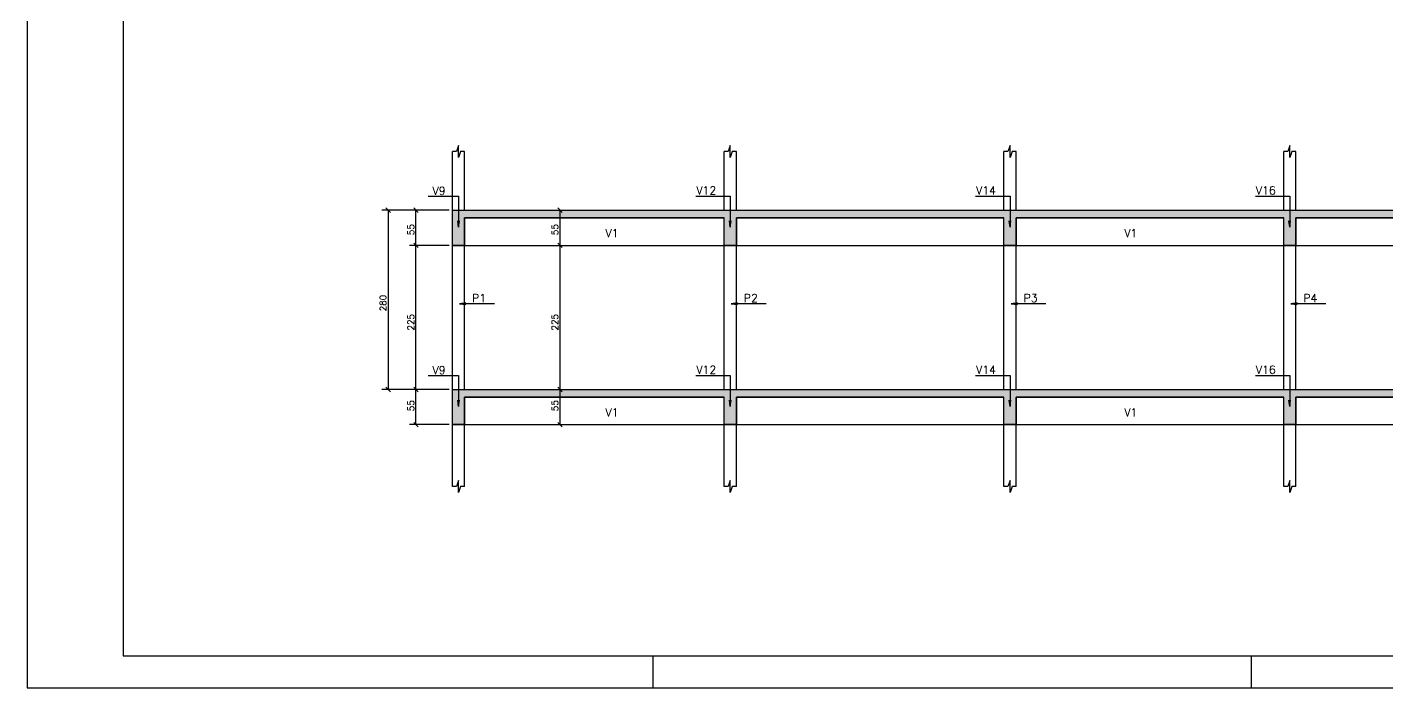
# Model space of a CAD drawing. Extents: x 1005 to 7189, y 1013 to 3983.
# Drawn here: x 1005 to 3129, y 1013 to 2045 of the extents above; entities that cross this region are included whole.
import ezdxf

# ---------------------------------------------------------------- set-up
doc = ezdxf.new("R2010")
doc.units = 0
doc.header["$MEASUREMENT"] = 0
for name, color, linetype in [('1', 1, 'CONTINUOUS'), ('2', 2, 'CONTINUOUS'), ('3', 3, 'CONTINUOUS'), ('6', 6, 'CONTINUOUS'), ('8', 8, 'CONTINUOUS'), ('9', 9, 'CONTINUOUS')]:
    doc.layers.add(name, color=color, linetype=linetype)
doc.styles.get("Standard").update_dxf_attribs({"font": 'ROMANS.SHX'})

msp = doc.modelspace()

# ---------------------------------------------------------------- linework, layer by layer
at = {"layer": '1', "linetype": 'Continuous'}
msp.add_lwpolyline([(1005.01258, 1013.090475), (7189.246905, 1013.090475), (7189.246905, 3983.090475), (1005.01258, 3983.090475), (1005.01258, 1013.090475)], dxfattribs=at)
at = {"layer": '2', "linetype": 'Continuous'}
for p, q in [((1565.265019, 1762.660024), (1572.336087, 1755.588956)), ((1615.869585, 1755.588956), (1608.798517, 1762.660024)), ((1840.84708, 1755.588956), (1833.776012, 1762.660024)), ((1615.869585, 1700.588956), (1608.798517, 1707.660024)), ((1615.869585, 1700.588956), (1608.798517, 1707.660024)), ((1840.84708, 1700.588956), (1833.776012, 1707.660024)), ((1840.84708, 1700.588956), (1833.776012, 1707.660024)), ((1565.265019, 1482.660024), (1572.336087, 1475.588956)), ((1615.869585, 1475.588956), (1608.798517, 1482.660024)), ((1615.869585, 1475.588956), (1608.798517, 1482.660024)), ((1840.84708, 1475.588956), (1833.776012, 1482.660024)), ((1840.84708, 1475.588956), (1833.776012, 1482.660024)), ((1615.869585, 1420.588956), (1608.798517, 1427.660024)), ((1840.84708, 1420.588956), (1833.776012, 1427.660024))]:
    msp.add_line(p, q, dxfattribs=at)
at = {"layer": '3', "linetype": 'Continuous'}
for p, q in [((1669.2765, 1759.12449), (1669.2765, 1850.811001)), ((1688.2765, 1759.12449), (1688.2765, 1850.811001)), ((2093.7765, 1759.12449), (2093.7765, 1850.811001)), ((2112.7765, 1759.12449), (2112.7765, 1850.811001)), ((2530.7765, 1759.12449), (2530.7765, 1850.811001)), ((2549.7765, 1759.12449), (2549.7765, 1850.811001)), ((2967.7765, 1759.12449), (2967.7765, 1850.811001)), ((2986.7765, 1759.12449), (2986.7765, 1850.811001)), ((1669.2765, 1479.12449), (1669.2765, 1704.12449)), ((1688.2765, 1704.12449), (2093.7765, 1704.12449)), ((1688.2765, 1479.12449), (1688.2765, 1704.12449)), ((2093.7765, 1479.12449), (2093.7765, 1704.12449)), ((2112.7765, 1704.12449), (2530.7765, 1704.12449)), ((2112.7765, 1479.12449), (2112.7765, 1704.12449)), ((2530.7765, 1479.12449), (2530.7765, 1704.12449)), ((2549.7765, 1704.12449), (2967.7765, 1704.12449)), ((2549.7765, 1479.12449), (2549.7765, 1704.12449)), ((2967.7765, 1479.12449), (2967.7765, 1704.12449)), ((2986.7765, 1704.12449), (3404.7765, 1704.12449)), ((2986.7765, 1479.12449), (2986.7765, 1704.12449)), ((1669.2765, 1327.437979), (1669.2765, 1424.12449)), ((1688.2765, 1424.12449), (2093.7765, 1424.12449)), ((1688.2765, 1327.437979), (1688.2765, 1424.12449)), ((2093.7765, 1327.437979), (2093.7765, 1424.12449)), ((2112.7765, 1424.12449), (2530.7765, 1424.12449)), ((2112.7765, 1327.437979), (2112.7765, 1424.12449)), ((2530.7765, 1327.437979), (2530.7765, 1424.12449)), ((2549.7765, 1424.12449), (2967.7765, 1424.12449)), ((2549.7765, 1327.437979), (2549.7765, 1424.12449)), ((2967.7765, 1327.437979), (2967.7765, 1424.12449)), ((2986.7765, 1424.12449), (3404.7765, 1424.12449)), ((2986.7765, 1327.437979), (2986.7765, 1424.12449)), ((1982.539506, 1063.09205), (1982.539506, 1013.09255)), ((2917.023615, 1063.09205), (2917.023615, 1013.09255))]:
    msp.add_line(p, q, dxfattribs=at)
at = {"layer": '6', "linetype": 'Continuous'}
for p, q in [((1669.2765, 1759.12449), (5159.2765, 1759.12449)), ((1669.2765, 1704.12449), (1669.2765, 1759.12449)), ((1688.2765, 1747.12449), (2093.7765, 1747.12449)), ((1688.2765, 1704.12449), (1688.2765, 1747.12449)), ((2093.7765, 1704.12449), (2093.7765, 1747.12449)), ((2112.7765, 1704.12449), (2112.7765, 1747.12449)), ((2112.7765, 1747.12449), (2530.7765, 1747.12449)), ((2500.7765, 1747.12449), (2530.7765, 1747.12449)), ((2530.7765, 1704.12449), (2530.7765, 1747.12449)), ((2549.7765, 1704.12449), (2549.7765, 1747.12449)), ((2549.7765, 1747.12449), (2967.7765, 1747.12449)), ((2967.7765, 1704.12449), (2967.7765, 1747.12449)), ((2986.7765, 1704.12449), (2986.7765, 1747.12449)), ((2986.7765, 1747.12449), (3404.7765, 1747.12449)), ((1669.2765, 1704.12449), (1688.2765, 1704.12449)), ((2093.7765, 1704.12449), (2112.7765, 1704.12449)), ((2530.7765, 1704.12449), (2549.7765, 1704.12449)), ((2967.7765, 1704.12449), (2986.7765, 1704.12449)), ((1669.2765, 1479.12449), (5159.2765, 1479.12449)), ((1669.2765, 1424.12449), (1669.2765, 1479.12449)), ((1688.2765, 1467.12449), (2093.7765, 1467.12449)), ((1688.2765, 1424.12449), (1688.2765, 1467.12449)), ((2093.7765, 1424.12449), (2093.7765, 1467.12449)), ((2112.7765, 1424.12449), (2112.7765, 1467.12449)), ((2112.7765, 1467.12449), (2530.7765, 1467.12449)), ((2500.7765, 1467.12449), (2530.7765, 1467.12449)), ((2530.7765, 1424.12449), (2530.7765, 1467.12449)), ((2549.7765, 1424.12449), (2549.7765, 1467.12449)), ((2549.7765, 1467.12449), (2967.7765, 1467.12449)), ((2967.7765, 1424.12449), (2967.7765, 1467.12449)), ((2986.7765, 1424.12449), (2986.7765, 1467.12449)), ((2986.7765, 1467.12449), (3404.7765, 1467.12449)), ((1669.2765, 1424.12449), (1688.2765, 1424.12449)), ((2093.7765, 1424.12449), (2112.7765, 1424.12449)), ((2530.7765, 1424.12449), (2549.7765, 1424.12449)), ((2967.7765, 1424.12449), (2986.7765, 1424.12449))]:
    msp.add_line(p, q, dxfattribs=at)
msp.add_lwpolyline([(1155.015047, 1063.09205), (7139.251311, 1063.09205), (7139.251311, 3933.090975), (1155.015047, 3933.090975), (1155.015047, 1063.09205)], dxfattribs=at)
at = {"layer": '8', "linetype": 'Continuous'}
for points in [[(1669.2765, 1704.12449), (1669.2765, 1759.12449), (5159.2765, 1759.12449)], [(3404.7765, 1747.12449), (2986.7765, 1747.12449), (2986.7765, 1704.12449), (2967.7765, 1704.12449), (2967.7765, 1747.12449), (2549.7765, 1747.12449), (2549.7765, 1704.12449), (2530.7765, 1704.12449), (2530.7765, 1747.12449), (2112.7765, 1747.12449), (2112.7765, 1704.12449), (2093.7765, 1704.12449), (2093.7765, 1747.12449), (1688.2765, 1747.12449), (1688.2765, 1704.12449), (1669.2765, 1704.12449)], [(1669.2765, 1424.12449), (1669.2765, 1479.12449), (5159.2765, 1479.12449)], [(3404.7765, 1467.12449), (2986.7765, 1467.12449), (2986.7765, 1424.12449), (2967.7765, 1424.12449), (2967.7765, 1467.12449), (2549.7765, 1467.12449), (2549.7765, 1424.12449), (2530.7765, 1424.12449), (2530.7765, 1467.12449), (2112.7765, 1467.12449), (2112.7765, 1424.12449), (2093.7765, 1424.12449), (2093.7765, 1467.12449), (1688.2765, 1467.12449), (1688.2765, 1424.12449), (1669.2765, 1424.12449)]]:
    msp.add_lwpolyline(points, dxfattribs=at)
for points in [[(1688.2765, 1747.12449), (1669.2765, 1704.12449), (1669.2765, 1759.12449)], [(1688.2765, 1747.12449), (1669.2765, 1759.12449), (5159.2765, 1759.12449)], [(1688.2765, 1747.12449), (1688.2765, 1704.12449), (1669.2765, 1704.12449)], [(1688.2765, 1747.12449), (5159.2765, 1759.12449), (2093.7765, 1747.12449)], [(2112.7765, 1747.12449), (2093.7765, 1747.12449), (5159.2765, 1759.12449)], [(2112.7765, 1747.12449), (2112.7765, 1704.12449), (2093.7765, 1704.12449)], [(2112.7765, 1747.12449), (2093.7765, 1704.12449), (2093.7765, 1747.12449)], [(2112.7765, 1747.12449), (5159.2765, 1759.12449), (2530.7765, 1747.12449)], [(2549.7765, 1747.12449), (2530.7765, 1747.12449), (5159.2765, 1759.12449)], [(2549.7765, 1747.12449), (2549.7765, 1704.12449), (2530.7765, 1704.12449)], [(2549.7765, 1747.12449), (2530.7765, 1704.12449), (2530.7765, 1747.12449)], [(2549.7765, 1747.12449), (5159.2765, 1759.12449), (2967.7765, 1747.12449)], [(2986.7765, 1747.12449), (2967.7765, 1747.12449), (5159.2765, 1759.12449)], [(2986.7765, 1747.12449), (2986.7765, 1704.12449), (2967.7765, 1704.12449)], [(2986.7765, 1747.12449), (2967.7765, 1704.12449), (2967.7765, 1747.12449)], [(2986.7765, 1747.12449), (5159.2765, 1759.12449), (3404.7765, 1747.12449)], [(1688.2765, 1467.12449), (1669.2765, 1424.12449), (1669.2765, 1479.12449)], [(1688.2765, 1467.12449), (1669.2765, 1479.12449), (5159.2765, 1479.12449)], [(1688.2765, 1467.12449), (1688.2765, 1424.12449), (1669.2765, 1424.12449)], [(1688.2765, 1467.12449), (5159.2765, 1479.12449), (2093.7765, 1467.12449)], [(2112.7765, 1467.12449), (2093.7765, 1467.12449), (5159.2765, 1479.12449)], [(2112.7765, 1467.12449), (2112.7765, 1424.12449), (2093.7765, 1424.12449)], [(2112.7765, 1467.12449), (2093.7765, 1424.12449), (2093.7765, 1467.12449)], [(2112.7765, 1467.12449), (5159.2765, 1479.12449), (2530.7765, 1467.12449)], [(2549.7765, 1467.12449), (2530.7765, 1467.12449), (5159.2765, 1479.12449)], [(2549.7765, 1467.12449), (2549.7765, 1424.12449), (2530.7765, 1424.12449)], [(2549.7765, 1467.12449), (2530.7765, 1424.12449), (2530.7765, 1467.12449)], [(2549.7765, 1467.12449), (5159.2765, 1479.12449), (2967.7765, 1467.12449)], [(2986.7765, 1467.12449), (2967.7765, 1467.12449), (5159.2765, 1479.12449)], [(2986.7765, 1467.12449), (2986.7765, 1424.12449), (2967.7765, 1424.12449)], [(2986.7765, 1467.12449), (2967.7765, 1424.12449), (2967.7765, 1467.12449)], [(2986.7765, 1467.12449), (5159.2765, 1479.12449), (3404.7765, 1467.12449)]]:
    msp.add_solid(points, dxfattribs=at)
at = {"layer": '9', "linetype": 'Continuous'}
for p, q in [((1659.2765, 1759.12449), (1558.800553, 1759.12449)), ((1568.800553, 1759.12449), (1568.800553, 1479.12449)), ((1664.2765, 1759.12449), (1602.334051, 1759.12449)), ((1612.334051, 1704.12449), (1612.334051, 1759.12449)), ((1837.311546, 1704.12449), (1837.311546, 1759.12449)), ((1664.2765, 1704.12449), (1602.334051, 1704.12449)), ((1612.334051, 1479.12449), (1612.334051, 1704.12449)), ((1837.311546, 1479.12449), (1837.311546, 1704.12449)), ((1659.2765, 1479.12449), (1558.800553, 1479.12449)), ((1664.2765, 1479.12449), (1602.334051, 1479.12449)), ((1612.334051, 1424.12449), (1612.334051, 1479.12449)), ((1837.311546, 1424.12449), (1837.311546, 1479.12449)), ((1664.2765, 1424.12449), (1602.334051, 1424.12449))]:
    msp.add_line(p, q, dxfattribs=at)
for points in [[(1688.2765, 1850.811001), (1681.943155, 1850.811001), (1678.7765, 1841.311001), (1678.7765, 1860.311), (1675.609827, 1850.811001), (1669.2765, 1850.811001)], [(2112.7765, 1850.811001), (2106.443155, 1850.811001), (2103.2765, 1841.311001), (2103.2765, 1860.311), (2100.109827, 1850.811001), (2093.7765, 1850.811001)], [(2549.7765, 1850.811001), (2543.443155, 1850.811001), (2540.2765, 1841.311001), (2540.2765, 1860.311), (2537.109827, 1850.811001), (2530.7765, 1850.811001)], [(2986.7765, 1850.811001), (2980.443155, 1850.811001), (2977.2765, 1841.311001), (2977.2765, 1860.311), (2974.109827, 1850.811001), (2967.7765, 1850.811001)], [(1631.610478, 1781.007078), (1678.753519, 1781.007078), (1678.753519, 1732.331182), (1677.448257, 1742.24563), (1678.753519, 1732.331182), (1680.058781, 1742.24563)], [(2049.513104, 1781.007078), (2103.253519, 1781.007078), (2103.253519, 1732.331182), (2101.948257, 1742.24563), (2103.253519, 1732.331182), (2104.558781, 1742.24563)], [(2486.513104, 1781.007078), (2540.253519, 1781.007078), (2540.253519, 1732.331182), (2538.948257, 1742.24563), (2540.253519, 1732.331182), (2541.558781, 1742.24563)], [(2923.513104, 1781.007078), (2977.253519, 1781.007078), (2977.253519, 1732.331182), (2975.948257, 1742.24563), (2977.253519, 1732.331182), (2978.558781, 1742.24563)], [(1734.942767, 1612.977448), (1680.344267, 1612.977448), (1690.258716, 1614.28271), (1680.344267, 1612.977448), (1690.258716, 1611.672186)], [(2159.442767, 1612.977448), (2104.844267, 1612.977448), (2114.758716, 1614.28271), (2104.844267, 1612.977448), (2114.758716, 1611.672186)], [(2596.442767, 1612.977448), (2541.844267, 1612.977448), (2551.758716, 1614.28271), (2541.844267, 1612.977448), (2551.758716, 1611.672186)], [(3033.442767, 1612.977448), (2978.844267, 1612.977448), (2988.758716, 1614.28271), (2978.844267, 1612.977448), (2988.758716, 1611.672186)], [(1631.610478, 1501.007078), (1678.753519, 1501.007078), (1678.753519, 1452.331182), (1677.448257, 1462.24563), (1678.753519, 1452.331182), (1680.058781, 1462.24563)], [(2049.513104, 1501.007078), (2103.253519, 1501.007078), (2103.253519, 1452.331182), (2101.948257, 1462.24563), (2103.253519, 1452.331182), (2104.558781, 1462.24563)], [(2486.513104, 1501.007078), (2540.253519, 1501.007078), (2540.253519, 1452.331182), (2538.948257, 1462.24563), (2540.253519, 1452.331182), (2541.558781, 1462.24563)], [(2923.513104, 1501.007078), (2977.253519, 1501.007078), (2977.253519, 1452.331182), (2975.948257, 1462.24563), (2977.253519, 1452.331182), (2978.558781, 1462.24563)], [(1688.2765, 1327.437979), (1681.943155, 1327.437979), (1678.7765, 1317.937979), (1678.7765, 1336.937978), (1675.609827, 1327.437979), (1669.2765, 1327.437979)], [(2112.7765, 1327.437979), (2106.443155, 1327.437979), (2103.2765, 1317.937979), (2103.2765, 1336.937978), (2100.109827, 1327.437979), (2093.7765, 1327.437979)], [(2549.7765, 1327.437979), (2543.443155, 1327.437979), (2540.2765, 1317.937979), (2540.2765, 1336.937978), (2537.109827, 1327.437979), (2530.7765, 1327.437979)], [(2986.7765, 1327.437979), (2980.443155, 1327.437979), (2977.2765, 1317.937979), (2977.2765, 1336.937978), (2974.109827, 1327.437979), (2967.7765, 1327.437979)]]:
    msp.add_lwpolyline(points, dxfattribs=at)

# ---------------------------------------------------------------- texts
at = {"layer": '2', "linetype": 'Continuous'}
for s, p in [('55', (1609.334051, 1720.12449)), ('55', (1834.311546, 1720.12449)), ('280', (1565.800553, 1601.12449)), ('225', (1609.334051, 1571.12449)), ('225', (1834.311546, 1571.12449)), ('55', (1609.334051, 1445.12449)), ('55', (1834.311546, 1445.12449))]:
    msp.add_text(s, height=10, rotation=90, dxfattribs=at).set_placement(p)
at = {"layer": '3', "linetype": 'Continuous'}
for s, p in [('V9', (1638.148281, 1783.049449)), ('V12', (2050.272945, 1783.682922)), ('V14', (2487.272945, 1783.682922)), ('V16', (2924.272945, 1783.682922)), ('V1', (1908.453292, 1716.932987)), ('V1', (2718.862461, 1716.932987)), ('P1', (1699.887606, 1615.51684)), ('P2', (2124.387606, 1615.51684)), ('P3', (2561.387606, 1615.51684)), ('P4', (2998.387606, 1615.51684)), ('V9', (1638.148281, 1503.049449)), ('V12', (2050.272945, 1503.682922)), ('V14', (2487.272945, 1503.682922)), ('V16', (2924.272945, 1503.682922)), ('V1', (1908.453292, 1436.932987)), ('V1', (2718.862461, 1436.932987))]:
    msp.add_text(s, height=12.5, dxfattribs=at).set_placement(p)

doc.saveas('drawing.dxf')
